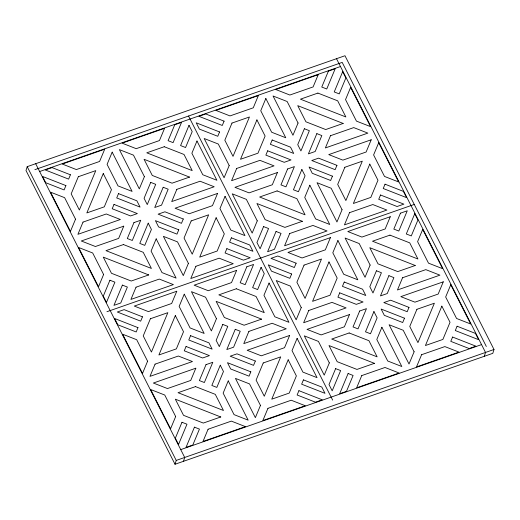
<?xml version="1.0" encoding="UTF-8"?>
<svg xmlns="http://www.w3.org/2000/svg" width="520" height="520" viewBox="0 0 520 520"><rect width="100%" height="100%" fill="white"/><g stroke="black" fill="none" stroke-linecap="round" stroke-linejoin="round"><path stroke-width="0.78" d="M27.203 166.667L26 170.514L175.025 464.262L492.798 353.334L494 349.486L344.975 55.738L27.203 166.667L176.228 460.415L175.025 464.262M183.502 461.305L184.704 457.45L35.678 163.709M484.322 356.291L485.524 352.443L336.499 58.695M34.879 169.669L342.199 62.393L486.324 346.476M39.65 171.542L340.476 66.528M106.945 311.714L414.265 204.431M180.733 449.618L481.553 344.611M176.228 460.415L494 349.486M188.539 116.031L332.663 400.114M65.91 185.594L64.109 189.924L45.747 182.728L42.562 176.449L65.91 185.594M70.421 174.785L68.62 179.114L45.266 169.969L52.059 167.596L70.421 174.785M78.319 176.716L71.175 193.856L79.359 209.995L95.778 170.619L78.319 176.716M75.537 219.167L70.434 231.4L50.525 192.147L64.63 197.672L75.537 219.167M104.702 149.214L99.606 161.447L76.349 169.566L62.244 164.041L104.702 149.214M83.018 222.099L77.916 234.332L120.38 219.505L106.275 213.98L83.018 222.099M103.259 173.55L86.84 212.927L104.299 206.83L111.449 189.69L103.259 173.55M112.184 152.145L107.088 164.379L117.995 185.874L132.1 191.399L112.184 152.145M114.003 204.431L112.203 208.754L130.566 215.95L137.358 213.577L114.003 204.431M118.515 193.622L116.708 197.944L140.062 207.09L136.877 200.817L118.515 193.622M103.603 274.495L98.508 286.728L78.591 247.475L92.697 253L103.603 274.495M123.76 226.161L118.658 238.394L95.401 246.513L81.296 240.988L123.76 226.161M144.404 176.657L139.302 188.883L119.392 149.63L133.497 155.155L144.404 176.657M164.56 128.323L159.458 140.549L136.201 148.668L122.096 143.143L164.56 128.323M109.922 280.221L103.285 296.14L106.47 302.419L114.907 282.172L109.922 280.221M133.946 222.606L127.309 238.531L132.294 240.481L140.738 220.239L133.946 222.606M150.722 182.377L144.079 198.302L147.264 204.581L155.708 184.333L150.722 182.377M174.746 124.767L168.103 140.686L173.095 142.642L181.532 122.395L174.746 124.767M122.388 285.103L113.952 305.351L120.737 302.978L127.38 287.06L122.388 285.103M148.22 223.165L139.776 243.412L144.762 245.369L151.405 229.444L148.22 223.165M163.189 187.265L154.745 207.506L161.538 205.14L168.175 189.215L163.189 187.265M189.014 125.327L180.577 145.567L185.562 147.524L192.198 131.606L189.014 125.327M136.026 287.196L130.923 299.423L173.388 284.603L159.282 279.078L136.026 287.196M156.182 238.862L151.079 251.089L161.987 272.591L176.092 278.115L156.182 238.862M176.826 189.352L171.724 201.584L214.188 186.758L200.083 181.233L176.826 189.352M196.976 141.017L191.88 153.251L202.787 174.746L216.892 180.271L196.976 141.017M137.976 327.639L136.175 331.962L117.806 324.772L114.621 318.494L137.976 327.639M142.48 316.829L140.68 321.152L117.325 312.007L124.117 309.641L142.48 316.829M178.776 229.801L176.969 234.124L158.607 226.928L155.422 220.656L178.776 229.801M183.281 218.992L181.48 223.314L158.126 214.169L164.918 211.796L183.281 218.992M219.57 131.957L217.769 136.279L199.4 129.09L196.222 122.811L219.57 131.957M224.081 121.147L222.274 125.47L198.926 116.324L205.712 113.952L224.081 121.147M150.384 318.753L143.234 335.901L151.424 352.04L167.843 312.663L150.384 318.753M191.185 220.916L184.035 238.056L192.225 254.196L208.644 214.819L191.185 220.916M231.978 123.071L224.828 140.218L233.019 156.358L249.438 116.981L231.978 123.071M147.595 361.212L142.5 373.438L122.584 334.191L136.695 339.716L147.595 361.212M176.768 291.258L171.665 303.492L148.415 311.61L134.303 306.079L176.768 291.258M188.396 263.367L183.3 275.6L163.384 236.347L177.489 241.872L188.396 263.367M217.568 193.414L212.466 205.647L189.208 213.766L175.103 208.24L217.568 193.414M229.197 165.529L224.094 177.756L204.178 138.502L218.29 144.027L229.197 165.529M258.362 95.576L253.266 107.802L230.009 115.921L215.897 110.396L258.362 95.576M155.077 364.143L149.981 376.37L192.446 361.55L178.334 356.025L155.077 364.143M175.325 315.588L158.906 354.972L176.364 348.875L183.514 331.734L175.325 315.588M184.249 294.19L179.147 306.417L190.053 327.918L204.165 333.444L184.249 294.19M195.878 266.298L190.781 278.531L233.239 263.705L219.135 258.18L195.878 266.298M216.125 217.75L199.706 257.127L217.165 251.03L224.308 233.889L216.125 217.75M225.05 196.346L219.947 208.578L230.854 230.074L244.959 235.599L225.05 196.346M236.678 168.461L231.576 180.687L274.04 165.867L259.935 160.342L236.678 168.461M256.919 119.906L240.5 159.282L257.959 153.192L265.109 136.045L256.919 119.906M265.844 98.508L260.748 110.734L271.655 132.236L285.76 137.761L265.844 98.508M186.069 346.476L184.262 350.799L202.631 357.994L209.424 355.622L186.069 346.476M190.573 335.666L188.773 339.989L212.128 349.135L208.942 342.856L190.573 335.666M226.869 248.631L225.062 252.961L243.425 260.15L250.218 257.777L226.869 248.631M231.374 237.822L229.573 242.151L252.922 251.297L249.737 245.018L231.374 237.822M267.663 150.794L265.863 155.116L284.226 162.312L291.018 159.939L267.663 150.794M272.175 139.984L270.368 144.306L293.722 153.452L290.537 147.173L272.175 139.984M175.669 416.54L170.567 428.766L150.651 389.512L164.762 395.038L175.669 416.54M195.819 368.206L190.723 380.438L167.466 388.557L153.361 383.032L195.819 368.206M216.463 318.695L211.367 330.928L191.451 291.675L205.562 297.2L216.463 318.695M236.619 270.368L231.517 282.594L208.267 290.713L194.155 285.188L236.619 270.368M257.264 220.857L252.167 233.083L232.252 193.83L246.357 199.355L257.264 220.857M277.42 172.523L272.317 184.756L249.061 192.875L234.956 187.35L277.42 172.523M298.064 123.013L292.962 135.245L273.046 95.992L287.157 101.517L298.064 123.013M318.214 74.678L313.118 86.912L289.861 95.03L275.756 89.505L318.214 74.678M181.987 422.266L175.344 438.185L178.529 444.464L186.972 424.216L181.987 422.266M206.011 364.65L199.368 380.569L204.36 382.525L212.797 362.278L206.011 364.65M222.781 324.422L216.144 340.347L219.33 346.619L227.773 326.378L222.781 324.422M246.805 266.806L240.169 282.731L245.154 284.681L253.597 264.44L246.805 266.806M263.582 226.583L256.939 242.502L260.124 248.781L268.567 228.534L263.582 226.583M287.606 168.968L280.963 184.886L285.954 186.843L294.398 166.595L287.606 168.968M304.375 128.739L297.739 144.657L300.924 150.937L309.368 130.696L304.375 128.739M328.4 71.123L321.763 87.048L326.749 88.998L335.192 68.757L328.4 71.123M194.454 427.147L186.011 447.395L192.803 445.022L199.44 429.104L194.454 427.147M220.279 365.209L211.842 385.457L216.827 387.406L223.464 371.488L220.279 365.209M235.255 329.303L226.811 349.55L233.603 347.178L240.24 331.26L235.255 329.303M261.079 267.371L252.636 287.612L257.627 289.569L264.264 273.644L261.079 267.371M276.048 231.465L267.605 251.713L274.397 249.34L281.041 233.415L276.048 231.465M301.88 169.526L293.436 189.774L298.422 191.724L305.065 175.806L301.88 169.526M316.849 133.62L308.406 153.868L315.198 151.495L321.834 135.577L316.849 133.62M342.674 71.682L334.237 91.93L339.222 93.886L345.859 77.961L342.674 71.682M208.091 429.234L202.989 441.467L245.453 426.641L231.342 421.115L208.091 429.234M228.241 380.906L223.145 393.133L234.052 414.629L248.157 420.154L228.241 380.906M248.885 331.396L243.789 343.623L286.247 328.803L272.142 323.278L248.885 331.396M269.042 283.062L263.939 295.295L274.846 316.791L288.958 322.315L269.042 283.062M289.686 233.552L284.583 245.785L327.048 230.958L312.942 225.433L289.686 233.552M309.836 185.218L304.74 197.451L315.647 218.946L329.752 224.471L309.836 185.218M330.486 135.714L325.383 147.94L367.848 133.12L353.737 127.595L330.486 135.714M350.636 87.38L345.54 99.606L356.447 121.108L370.552 126.633L350.636 87.38M250.835 371.839L249.035 376.168L230.666 368.973L227.481 362.694L250.835 371.839M255.346 361.029L253.539 365.352L230.185 356.207L236.977 353.841L255.346 361.029M291.636 274.001L289.829 278.324L271.466 271.128L268.281 264.856L291.636 274.001M296.14 263.192L294.339 267.514L270.985 258.369L277.778 255.996L296.14 263.192M332.43 176.156L330.629 180.479L312.267 173.29L309.082 167.011L332.43 176.156M336.941 165.347L335.14 169.669L311.786 160.524L318.578 158.158L336.941 165.347M263.244 362.96L256.094 380.101L264.284 396.24L280.703 356.863L263.244 362.96M304.044 265.115L296.894 282.256L305.084 298.396L321.503 259.019L304.044 265.115M344.838 167.271L337.695 184.418L345.878 200.558L362.297 161.18L344.838 167.271M260.462 405.412L255.359 417.644L235.443 378.391L249.555 383.916L260.462 405.412M289.627 335.459L284.531 347.692L261.274 355.81L247.162 350.285L289.627 335.459M301.256 307.574L296.159 319.8L276.244 280.547L290.349 286.072L301.256 307.574M330.428 237.62L325.325 249.847L302.068 257.966L287.963 252.441L330.428 237.62M342.056 209.729L336.954 221.962L317.044 182.708L331.149 188.233L342.056 209.729M371.222 139.776L366.125 152.009L342.869 160.127L328.764 154.602L371.222 139.776M267.943 408.343L262.841 420.57L305.305 405.75L291.194 400.225L267.943 408.343M288.184 359.794L271.765 399.172L289.224 393.075L296.374 375.934L288.184 359.794M297.108 338.39L292.012 350.616L302.919 372.119L317.025 377.644L297.108 338.39M308.737 310.499L303.641 322.731L346.106 307.905L331.994 302.38L308.737 310.499M328.985 261.95L312.565 301.327L330.025 295.23L337.175 278.089L328.985 261.95M337.909 240.546L332.807 252.779L343.714 274.274L357.825 279.799L337.909 240.546M349.538 212.661L344.435 224.887L386.9 210.067L372.794 204.542L349.538 212.661M369.785 164.112L353.36 203.489L370.825 197.392L377.969 180.252L369.785 164.112M378.709 142.708L373.607 154.934L384.514 176.436L398.619 181.961L378.709 142.708M298.928 390.676L297.128 394.999L315.49 402.194L322.283 399.822L298.928 390.676M303.44 379.866L301.632 384.189L324.987 393.334L321.802 387.062L303.44 379.866M339.729 292.838L337.922 297.161L356.291 304.35L363.077 301.983L339.729 292.838M344.234 282.022L342.433 286.351L365.781 295.497L362.603 289.218L344.234 282.022M380.523 194.994L378.723 199.316L397.085 206.511L403.878 204.139L380.523 194.994M385.034 184.184L383.227 188.506L406.582 197.652L403.397 191.373L385.034 184.184M329.329 362.895L324.226 375.128L304.311 335.875L318.422 341.4L329.329 362.895M349.479 314.567L344.383 326.794L321.126 334.913L307.014 329.387L349.479 314.567M370.123 265.057L365.027 277.29L345.111 238.036L359.216 243.561L370.123 265.057M390.279 216.723L385.177 228.956L361.92 237.075L347.815 231.55L390.279 216.723M335.641 368.622L329.004 384.547L332.189 390.819L340.632 370.578L335.641 368.622M359.665 311.012L353.028 326.931L358.013 328.887L366.457 308.639L359.665 311.012M376.441 270.784L369.804 286.702L372.99 292.981L381.426 272.733L376.441 270.784M400.465 213.167L393.829 229.086L398.814 231.042L407.257 210.795L400.465 213.167M348.114 373.51L339.671 393.75L346.463 391.385L353.1 375.459L348.114 373.51M373.938 311.571L365.495 331.812L370.487 333.769L377.124 317.85L373.938 311.571M388.908 275.665L380.471 295.913L387.257 293.54L393.9 277.622L388.908 275.665M414.739 213.727L406.296 233.974L411.281 235.924L417.924 220.006L414.739 213.727M361.745 375.596L356.649 387.822L399.113 373.003L385.001 367.478L361.745 375.596M381.901 327.262L376.799 339.495L387.706 360.99L401.817 366.516L381.901 327.262M402.545 277.752L397.449 289.985L439.907 275.158L425.802 269.633L402.545 277.752M422.701 229.424L417.599 241.65L428.506 263.153L442.611 268.678L422.701 229.424M404.495 318.201L402.695 322.524L384.325 315.334L381.141 309.056L404.495 318.201M409 307.392L407.199 311.714L383.844 302.569L390.637 300.196L409 307.392M416.904 309.315L409.754 326.456L417.944 342.602L434.363 303.225L416.904 309.315M414.115 351.774L409.019 364L389.103 324.747L403.215 330.272L414.115 351.774M443.287 281.82L438.185 294.047L414.934 302.166L400.822 296.641L443.287 281.82M421.597 354.705L416.5 366.932L458.965 352.112L444.853 346.587L421.597 354.705M441.844 306.15L425.425 345.527L442.884 339.437L450.034 322.289L441.844 306.15M450.769 284.752L445.666 296.978L456.573 318.474L470.685 324.006L450.769 284.752M452.589 337.038L450.781 341.361L469.151 348.55L475.943 346.184L452.589 337.038M457.093 326.228L455.293 330.551L478.647 339.697L475.462 333.418L457.093 326.228M164.242 146.718L146.783 152.815L192.205 170.606L184.015 154.466L164.242 146.718M317.902 93.08L300.443 99.177L345.865 116.961L337.675 100.822L317.902 93.08M189.501 177.093L172.042 183.183L152.269 175.442L144.079 159.302L189.501 177.093M343.161 123.448L325.702 129.545L305.923 121.797L297.739 105.658L343.161 123.448M123.442 244.562L105.983 250.653L151.405 268.444L143.215 252.304L123.442 244.562M277.101 190.918L259.642 197.015L305.065 214.806L296.875 198.666L277.101 190.918M148.701 274.931L131.242 281.028L111.469 273.28L103.278 257.14L148.701 274.931M302.361 221.292L284.901 227.383L265.128 219.642L256.939 203.502L302.361 221.292M236.308 288.762L218.842 294.86L264.264 312.644L256.081 296.504L236.308 288.762M389.961 235.125L372.502 241.215L417.924 259.006L409.74 242.866L389.961 235.125M261.56 319.131L244.101 325.228L224.328 317.48L216.138 301.34L261.56 319.131M415.22 265.493L397.761 271.589L377.988 263.842L369.798 247.702L415.22 265.493M195.507 386.601L178.048 392.697L223.47 410.488L215.28 394.349L195.507 386.601M349.167 332.963L331.708 339.06L377.13 356.85L368.94 340.71L349.167 332.963M220.766 416.975L203.307 423.066L183.528 415.324L175.344 399.185L220.766 416.975M374.419 363.331L356.96 369.428L337.188 361.686L329.004 345.547L374.419 363.331"/></g></svg>
